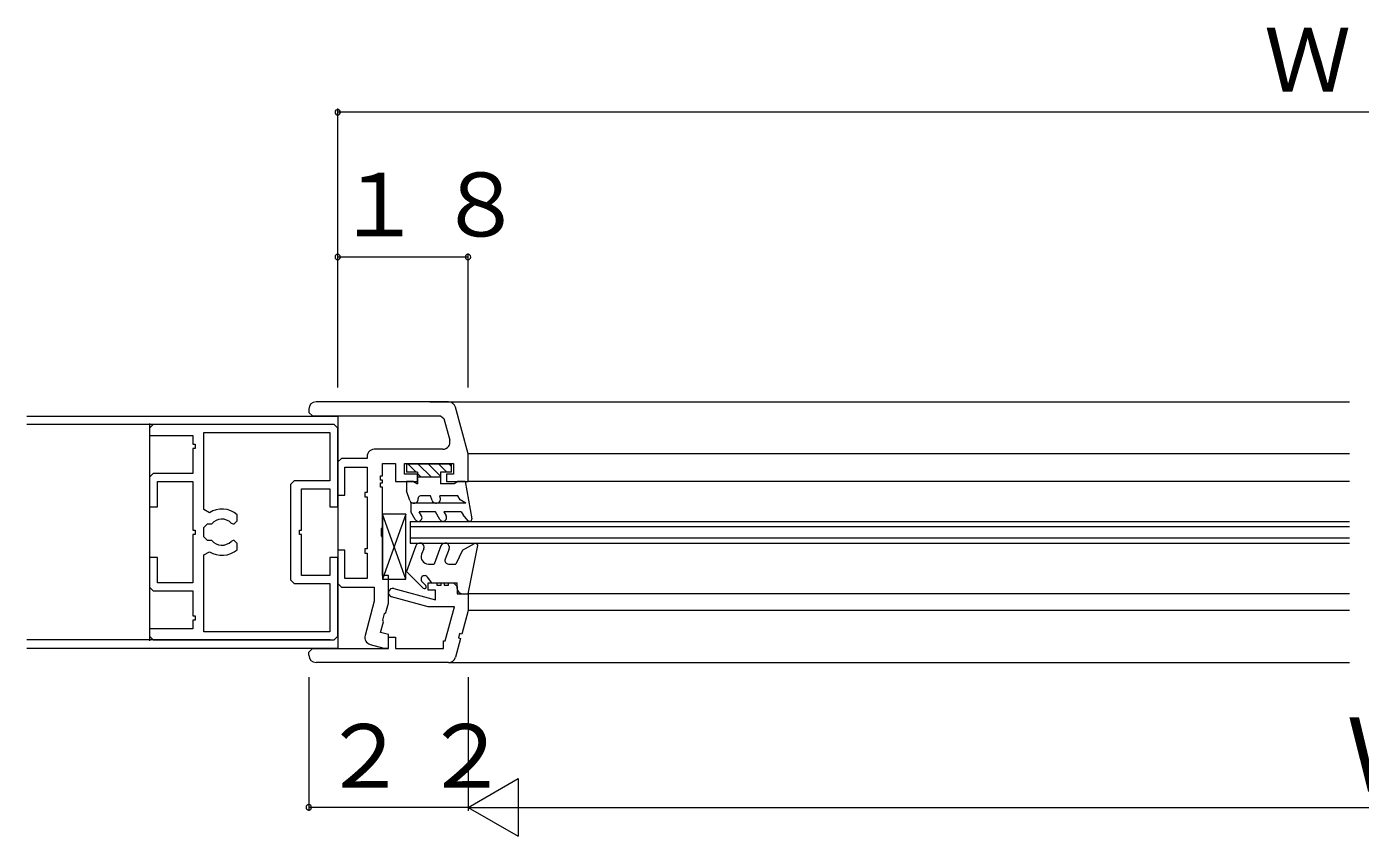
# Model space of a CAD drawing. Units: millimetres, scale not verified. Extents: x -594 to 539, y -420 to 386.
# Drawn here: x -426.8 to -242.6, y -182.8 to -71 of the extents above; entities that cross this region are included whole.
import ezdxf

# ---------------------------------------------------------------- set-up
doc = ezdxf.new("R2010")
doc.units = ezdxf.units.MM
doc.header["$LTSCALE"] = 2
for name, color, linetype, lineweight in [('0-4_YKK_11', 7, 'Continuous', 9), ('0-5_YKK_12', 2, 'Continuous', 9), ('0-6_YKK_13', 4, 'Continuous', 9), ('0-7_YKK_D', 6, 'Continuous', 9)]:
    doc.layers.add(name, color=color, linetype=linetype, lineweight=lineweight)
doc.styles.add('ＭＳ ゴシック', font='')
doc.styles.get('ＭＳ ゴシック').set_extended_font_data('MS Gothic')

msp = doc.modelspace()

# ---------------------------------------------------------------- linework, layer by layer
at = {"layer": '0-4_YKK_11'}
for p, q in [((-368.508, -122.817), (-386.811, -122.817)), ((-387.811, -123.817), (-387.811, -124.267)), ((-387.811, -124.267), (-387.311, -124.767)), ((-387.311, -124.767), (-369.62, -124.767)), ((-369.62, -124.767), (-369.137, -125.137)), ((-369.137, -125.137), (-368.341, -128.108)), ((-365.811, -130.017), (-367.542, -123.558)), ((-409.311, -125.965), (-409.811, -126.465)), ((-409.811, -126.465), (-409.811, -127.465)), ((-384.311, -125.965), (-409.311, -125.965)), ((-402.311, -137.703), (-402.311, -127.065)), ((-402.311, -127.065), (-384.911, -127.065)), ((-384.911, -127.065), (-384.911, -133.715)), ((-383.811, -126.465), (-384.311, -125.965)), ((-383.811, -137.315), (-383.811, -126.465)), ((-409.811, -127.465), (-403.811, -127.465)), ((-403.811, -127.465), (-403.811, -128.665)), ((-403.811, -128.665), (-403.511, -128.665)), ((-403.511, -128.665), (-403.511, -129.265)), ((-403.811, -129.265), (-403.811, -132.715)), ((-403.511, -129.265), (-403.811, -129.265)), ((-383.311, -130.617), (-383.811, -131.117)), ((-379.729, -130.617), (-383.311, -130.617)), ((-369.307, -129.367), (-378.761, -129.367)), ((-365.811, -133.817), (-365.811, -130.017)), ((-383.811, -131.117), (-383.811, -135.717)), ((-382.811, -135.717), (-382.811, -131.817)), ((-382.811, -131.817), (-379.761, -131.817)), ((-379.761, -131.817), (-379.761, -135.317)), ((-377.611, -133.017), (-377.611, -131.317)), ((-377.611, -131.317), (-375.811, -131.317)), ((-375.811, -131.317), (-375.811, -133.817)), ((-374.611, -131.317), (-367.811, -131.317)), ((-374.611, -132.817), (-374.611, -131.317)), ((-367.811, -131.317), (-367.811, -132.817)), ((-409.311, -132.715), (-409.811, -133.215)), ((-409.811, -133.215), (-409.811, -137.315)), ((-403.811, -132.715), (-409.311, -132.715)), ((-408.711, -137.315), (-408.711, -133.815)), ((-408.711, -133.815), (-403.811, -133.815)), ((-403.811, -133.815), (-403.811, -140.515)), ((-389.811, -133.715), (-390.311, -134.215)), ((-390.311, -134.215), (-390.311, -147.415)), ((-384.911, -133.715), (-389.811, -133.715)), ((-377.911, -133.017), (-377.611, -133.017)), ((-377.911, -133.617), (-377.911, -133.017)), ((-377.611, -133.617), (-377.911, -133.617)), ((-377.911, -134.017), (-377.611, -134.017)), ((-377.911, -134.617), (-377.911, -134.017)), ((-377.611, -134.017), (-377.611, -133.617)), ((-375.811, -133.817), (-372.811, -133.817)), ((-372.811, -132.817), (-374.611, -132.817)), ((-372.811, -133.817), (-372.811, -132.817)), ((-368.811, -132.817), (-368.811, -133.817)), ((-367.811, -132.817), (-368.811, -132.817)), ((-368.811, -133.817), (-365.811, -133.817)), ((-388.811, -140.515), (-388.811, -134.815)), ((-388.811, -134.815), (-384.911, -134.815)), ((-383.811, -135.717), (-382.811, -135.717)), ((-380.061, -135.317), (-380.061, -135.917)), ((-379.761, -135.317), (-380.061, -135.317)), ((-380.061, -135.917), (-379.761, -135.917)), ((-379.761, -135.917), (-379.761, -143.117)), ((-377.611, -134.617), (-377.911, -134.617)), ((-377.611, -140.146), (-377.611, -134.617)), ((-409.811, -137.315), (-408.711, -137.315)), ((-401.541, -138.123), (-402.311, -137.703)), ((-402.311, -140.165), (-401.811, -139.665)), ((-401.811, -139.665), (-401.196, -139.665)), ((-398.534, -139.547), (-398.25, -139.665)), ((-398.25, -139.665), (-398.111, -139.665)), ((-398.111, -139.665), (-397.711, -139.265)), ((-397.711, -139.265), (-397.711, -138.401)), ((-403.811, -140.515), (-403.511, -140.515)), ((-403.511, -141.115), (-403.811, -141.115)), ((-403.811, -141.115), (-403.811, -147.815)), ((-403.511, -140.515), (-403.511, -141.115)), ((-402.311, -141.465), (-402.311, -140.165)), ((-401.811, -141.965), (-402.311, -141.465)), ((-389.111, -140.515), (-388.811, -140.515)), ((-389.111, -141.115), (-389.111, -140.515)), ((-388.811, -141.115), (-389.111, -141.115)), ((-388.811, -146.815), (-388.811, -141.115)), ((-377.754, -140.338), (-377.611, -140.146)), ((-377.754, -141.296), (-377.754, -140.338)), ((-377.611, -141.488), (-377.754, -141.296)), ((-377.611, -146.817), (-377.611, -141.488)), ((-402.311, -143.928), (-401.541, -143.508)), ((-401.196, -141.965), (-401.811, -141.965)), ((-398.25, -141.965), (-398.534, -142.084)), ((-398.111, -141.965), (-398.25, -141.965)), ((-397.711, -142.365), (-398.111, -141.965)), ((-397.711, -143.23), (-397.711, -142.365)), ((-383.811, -143.317), (-383.811, -147.917)), ((-382.811, -143.317), (-383.811, -143.317)), ((-382.811, -147.217), (-382.811, -143.317)), ((-380.061, -143.117), (-380.061, -143.717)), ((-379.761, -143.117), (-380.061, -143.117)), ((-409.811, -144.315), (-409.811, -148.415)), ((-408.711, -144.315), (-409.811, -144.315)), ((-408.711, -147.815), (-408.711, -144.315)), ((-402.311, -154.565), (-402.311, -143.928)), ((-383.811, -155.165), (-383.811, -144.315)), ((-380.061, -143.717), (-379.761, -143.717)), ((-379.761, -143.717), (-379.761, -147.217)), ((-384.911, -146.815), (-388.811, -146.815)), ((-379.761, -147.217), (-382.811, -147.217)), ((-376.811, -146.817), (-377.611, -146.817)), ((-376.811, -150.617), (-376.811, -146.817)), ((-409.811, -148.415), (-409.311, -148.915)), ((-409.311, -148.915), (-403.811, -148.915)), ((-403.811, -147.815), (-408.711, -147.815)), ((-403.811, -148.915), (-403.811, -152.365)), ((-390.311, -147.415), (-389.811, -147.915)), ((-389.811, -147.915), (-384.911, -147.915)), ((-384.911, -147.915), (-384.911, -154.565)), ((-383.811, -147.917), (-383.311, -148.417)), ((-383.311, -148.417), (-378.761, -148.417)), ((-378.761, -148.417), (-378.761, -150.36)), ((-376.056, -148.6), (-370.311, -150.139)), ((-371.311, -148.814), (-371.311, -147.814)), ((-371.311, -147.814), (-370.111, -147.814)), ((-370.311, -148.814), (-371.311, -148.814)), ((-370.311, -150.139), (-370.311, -148.814)), ((-370.111, -147.814), (-370.111, -148.114)), ((-370.111, -148.114), (-369.511, -148.114)), ((-369.511, -148.114), (-369.511, -147.814)), ((-369.511, -147.814), (-369.111, -147.814)), ((-369.111, -147.814), (-369.111, -148.114)), ((-369.111, -148.114), (-368.511, -148.114)), ((-368.511, -147.814), (-367.811, -147.814)), ((-368.511, -148.114), (-368.511, -147.814)), ((-367.811, -147.814), (-367.311, -148.314)), ((-367.311, -148.314), (-367.311, -149.314)), ((-378.761, -150.36), (-380.028, -155.087)), ((-377.155, -151.901), (-376.811, -150.617)), ((-371.311, -151.114), (-376.367, -149.759)), ((-367.311, -149.314), (-365.811, -149.314)), ((-365.811, -149.314), (-365.811, -151.614)), ((-403.811, -152.365), (-403.511, -152.365)), ((-403.511, -152.365), (-403.511, -152.965)), ((-377.591, -152.975), (-377.343, -152.049)), ((-377.343, -152.049), (-377.155, -151.901)), ((-367.696, -151.114), (-371.311, -151.114)), ((-368.955, -155.814), (-367.696, -151.114)), ((-365.811, -151.614), (-366.691, -154.898)), ((-403.811, -154.165), (-409.811, -154.165)), ((-403.811, -152.965), (-403.811, -154.165)), ((-403.511, -152.965), (-403.811, -152.965)), ((-384.911, -154.565), (-402.311, -154.565)), ((-377.898, -154.674), (-377.502, -153.197)), ((-376.811, -154.965), (-377.898, -154.674)), ((-377.502, -153.197), (-377.591, -152.975)), ((-409.311, -155.665), (-384.311, -155.665)), ((-384.311, -155.665), (-383.811, -155.165)), ((-379.321, -156.311), (-377.434, -156.817)), ((-376.811, -156.817), (-376.811, -154.965)), ((-376.811, -156.864), (-376.811, -155.314)), ((-376.811, -155.314), (-375.811, -155.314)), ((-375.811, -155.314), (-375.811, -156.864)), ((-369.211, -155.814), (-368.955, -155.814)), ((-369.211, -156.864), (-369.211, -155.814)), ((-366.981, -154.82), (-367.136, -155.4)), ((-366.691, -154.898), (-366.981, -154.82)), ((-387.811, -157.364), (-387.311, -156.864)), ((-387.811, -157.814), (-387.811, -157.364)), ((-387.311, -156.864), (-376.811, -156.864)), ((-377.434, -156.817), (-376.811, -156.817)), ((-375.811, -156.864), (-369.211, -156.864)), ((-368.508, -158.814), (-386.811, -158.814))]:
    msp.add_line(p, q, dxfattribs=at)
for points in [[(-384.911, -134.815), (-384.911, -137.315), (-383.811, -137.315)], [(-383.811, -144.315), (-384.911, -144.315), (-384.911, -146.815)], [(-409.811, -154.165), (-409.811, -155.165), (-409.311, -155.665)], [(-367.136, -155.4), (-366.847, -155.477), (-367.542, -158.073)]]:
    msp.add_lwpolyline(points, dxfattribs=at)
for centre, radius, start, end in [((-386.811, -123.817), 1, 90, 180), ((-368.508, -123.817), 1, 14.99998, 90), ((-369.307, -128.367), 1, 270, 15), ((-378.761, -130.367), 1, 90, 194.47751), ((-399.811, -140.815), 3.2, 48.98549, 122.72043), ((-399.811, -140.815), 1.8, 44.79283, 140.29097), ((-399.811, -140.815), 3.2, 237.27956, 311.0145), ((-399.811, -140.815), 1.8, 219.70901, 315.20715), ((-376.211, -149.18), 0.6, 75.00034, 255.00034), ((-379.062, -155.345), 1, 165, 254.99998), ((-386.811, -157.814), 1, 180, 270), ((-368.508, -157.814), 1, 270, 345)]:
    msp.add_arc(centre, radius, start, end, dxfattribs=at)
at = {"layer": '0-5_YKK_12'}
for p, q in [((-371.088, -122.817), (-244.093, -122.817)), ((-426.768, -124.812), (-383.811, -124.812)), ((-383.811, -124.812), (-383.811, -156.812)), ((-384.851, -125.965), (-426.768, -125.965)), ((-409.811, -125.812), (-409.811, -155.812)), ((-244.093, -130.017), (-365.811, -130.017)), ((-244.093, -133.817), (-365.811, -133.817)), ((-373.811, -139.317), (-373.811, -142.317)), ((-373.811, -139.317), (-244.093, -139.317)), ((-373.811, -140.017), (-244.093, -140.017)), ((-373.811, -141.617), (-244.093, -141.617)), ((-373.811, -142.317), (-244.093, -142.317)), ((-244.093, -149.314), (-365.811, -149.314)), ((-244.093, -151.614), (-365.811, -151.613)), ((-384.851, -155.665), (-426.768, -155.665)), ((-426.768, -156.812), (-383.811, -156.812)), ((-368.508, -158.814), (-244.093, -158.814))]:
    msp.add_line(p, q, dxfattribs=at)
at = {"layer": '0-6_YKK_13'}
for p, q in [((-368.111, -131.417), (-374.311, -131.417)), ((-374.311, -131.417), (-374.311, -132.517)), ((-372.811, -132.517), (-374.311, -132.517)), ((-374.097, -131.417), (-372.997, -132.517)), ((-372.811, -132.517), (-372.811, -134.117)), ((-372.683, -131.417), (-370.883, -133.217)), ((-371.269, -131.417), (-369.611, -133.074)), ((-369.854, -131.417), (-368.754, -132.517)), ((-369.611, -132.517), (-369.611, -134.117)), ((-368.111, -132.517), (-369.611, -132.517)), ((-368.44, -131.417), (-368.111, -131.746)), ((-368.111, -132.517), (-368.111, -131.417)), ((-374.311, -133.817), (-374.311, -135.117)), ((-373.331, -133.817), (-374.311, -133.817)), ((-373.331, -133.817), (-372.811, -134.117)), ((-372.811, -132.703), (-372.297, -133.217)), ((-369.611, -133.217), (-372.811, -133.217)), ((-367.731, -134.117), (-369.611, -134.117)), ((-367.211, -133.817), (-367.731, -134.117)), ((-366.211, -133.817), (-367.211, -133.817)), ((-366.211, -133.817), (-365.304, -138.965)), ((-373.854, -136.422), (-374.311, -135.117)), ((-370.995, -135.817), (-372.396, -135.817)), ((-370.775, -136.422), (-370.995, -135.817)), ((-369.647, -136.012), (-369.718, -135.817)), ((-367.211, -135.817), (-369.718, -135.817)), ((-366.9, -136.356), (-367.211, -135.817)), ((-366.102, -136.817), (-373.711, -136.817)), ((-373.711, -136.817), (-373.711, -138.017)), ((-373.105, -139.067), (-373.711, -138.017)), ((-370.311, -138.017), (-372.556, -138.017)), ((-372.239, -138.567), (-372.556, -138.017)), ((-369.705, -139.067), (-370.311, -138.017)), ((-369.156, -138.017), (-368.839, -138.567)), ((-366.756, -138.017), (-369.156, -138.017)), ((-366.102, -136.817), (-366.9, -136.356)), ((-366.756, -138.017), (-366.511, -138.441)), ((-374.411, -138.317), (-377.611, -138.317)), ((-374.411, -138.317), (-377.611, -147.317)), ((-374.411, -147.317), (-374.411, -138.317)), ((-365.823, -139.216), (-366.511, -138.441)), ((-373.039, -142.708), (-374.311, -146.227)), ((-371.912, -143.119), (-372.231, -143.872)), ((-369.554, -142.708), (-370.511, -145.214)), ((-368.426, -143.119), (-368.99, -144.543)), ((-366.588, -143.319), (-367.505, -145.214)), ((-366.588, -143.319), (-364.923, -142.357)), ((-365.811, -149.314), (-364.478, -142.676)), ((-371.292, -145.214), (-370.511, -145.214)), ((-368.52, -145.214), (-367.511, -145.214)), ((-377.611, -147.317), (-374.411, -147.317)), ((-371.999, -148.54), (-374.311, -146.227)), ((-370.811, -147.814), (-371.411, -147.013)), ((-372.165, -147.667), (-371.645, -148.186)), ((-370.811, -147.814), (-367.311, -147.814)), ((-367.311, -148.613), (-367.311, -147.813)), ((-366.611, -149.314), (-365.811, -149.314))]:
    msp.add_line(p, q, dxfattribs=at)
msp.add_lwpolyline([(-374.411, -147.317), (-377.611, -138.317), (-377.611, -147.317)], dxfattribs=at)
for centre, radius, start, end in [((-373.29, -136.217), 0.6, 200.00203, 6.3817), ((-372.396, -136.117), 0.3, 90, 186.37363), ((-370.211, -136.217), 0.6, 199.9968, 20.00339), ((-372.672, -138.817), 0.5, 209.99316, 30.01018), ((-369.272, -138.817), 0.5, 209.99316, 29.99619), ((-365.599, -139.017), 0.3, 221.59177, 9.99728), ((-372.475, -142.914), 0.6, 339.99884, 159.99846), ((-368.99, -142.914), 0.6, 339.99983, 159.99933), ((-364.773, -142.617), 0.3, 348.64578, 120), ((-371.292, -144.214), 1, 159.99866, 270), ((-368.52, -144.714), 0.5, 159.99881, 270), ((-371.811, -147.314), 0.5, 36.88248, 224.99751), ((-371.822, -148.363), 0.25, 224.99751, 45.0247), ((-366.611, -148.613), 0.7, 180, 270)]:
    msp.add_arc(centre, radius, start, end, dxfattribs=at)
at = {"layer": '0-7_YKK_D'}
for p, q in [((-383.811, -120.817), (-383.811, -82.317)), ((-101.375, -82.817), (-383.811, -82.817)), ((-383.811, -120.817), (-383.811, -102.317)), ((-365.811, -102.817), (-383.811, -102.817)), ((-365.811, -120.817), (-365.811, -102.317)), ((-387.811, -160.814), (-387.811, -179.314)), ((-365.811, -160.814), (-365.811, -179.314)), ((-365.811, -160.814), (-365.811, -179.314)), ((-365.811, -178.814), (-358.883, -174.814)), ((-358.883, -174.814), (-358.883, -182.814)), ((-365.811, -178.814), (-387.811, -178.814)), ((-365.811, -178.814), (-358.883, -182.814)), ((-365.811, -178.814), (-119.375, -178.814))]:
    msp.add_line(p, q, dxfattribs=at)
for centre, start, end in [((-383.811, -82.817), 0, 180), ((-383.811, -82.817), 180, 0), ((-383.811, -102.817), 0, 180), ((-383.811, -102.817), 180, 0), ((-365.811, -102.817), 0, 180), ((-365.811, -102.817), 180, 0), ((-387.811, -178.814), 0, 180), ((-387.811, -178.814), 180, 0)]:
    msp.add_arc(centre, 0.375, start, end, dxfattribs=at)

# ---------------------------------------------------------------- texts
at = {"layer": '0-7_YKK_D', "color": 3, "char_height": 8.798, "attachment_point": 7, "style": 'ＭＳ ゴシック'}
for s, insert in [('\\T1.19;ＷS＋３６', (-255.872, -80.117)), ('\\T1.17;１８', (-384.112, -100.117)), ('\\T1.17;２２', (-386.112, -176.114))]:
    msp.add_mtext(s, dxfattribs=dict(at, insert=insert))
at = {"layer": '0-7_YKK_D', "color": 2, "insert": (-244.515, -176.814), "char_height": 10.26, "attachment_point": 7, "style": 'ＭＳ ゴシック'}
msp.add_mtext('\\T1.19;ＷS', dxfattribs=at)

doc.saveas('drawing.dxf')
